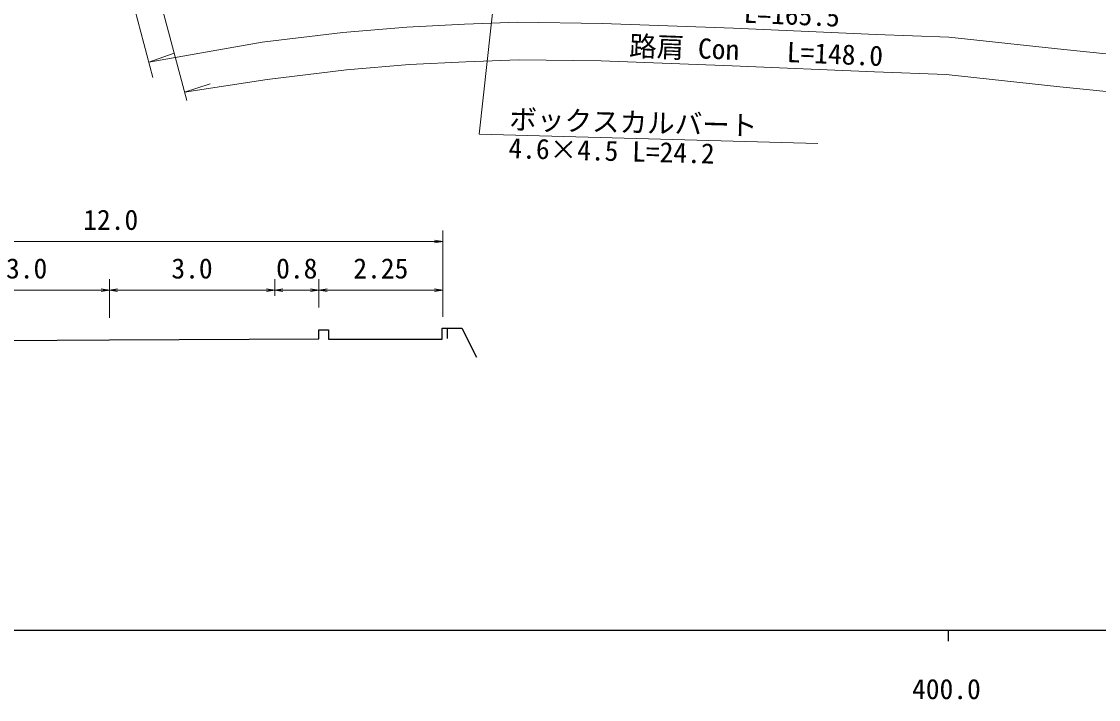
# Model space of a CAD drawing. Units: millimetres at full size, sheet at 1:1000, with parts at other scales. Extents: x 40000 to 680000, y 20000 to 380000.
# Drawn here: x 383957 to 481634, y 198715 to 260226 of the extents above; entities that cross this region are included whole.
import ezdxf
from ezdxf.enums import TextEntityAlignment as Align

# ---------------------------------------------------------------- set-up
doc = ezdxf.new("R2010")
doc.units = ezdxf.units.MM
doc.header["$LTSCALE"] = 1000
for name, color, linetype, lineweight in [('M-BGD', 7, 'Continuous', 25), ('M-STR-HTXT', 7, 'Continuous', 13), ('M-TTL-BAND', 7, 'Continuous', 25)]:
    doc.layers.add(name, color=color, linetype=linetype, lineweight=lineweight)
doc.styles.add('ＭＳ ゴシック', font='')
doc.styles.get('ＭＳ ゴシック').set_extended_font_data('MS Gothic')

# ---------------------------------------------------------------- blocks, each defined once
blk = doc.blocks.new('open_arrow')
at = {"color": 0, "linetype": 'Continuous', "lineweight": -2}
blk.add_lwpolyline([(7.5, 1.25), (0, 0), (7.5, -1.25)], dxfattribs=at)

msp = doc.modelspace()

# ---------------------------------------------------------------- linework, layer by layer
at = {"layer": 'M-BGD'}
msp.add_line((422577, 231461), (422577, 232392), dxfattribs=at)
for points in [[(410921, 231432), (410921, 232267), (411802, 232267), (411802, 231401), (422104, 231401), (422104, 232392), (422577, 232392), (423892, 232392), (425223, 229774)], [(372921, 231226), (391921, 231347), (410921, 231432)]]:
    msp.add_lwpolyline(points, dxfattribs=at)
at = {"layer": 'M-STR-HTXT'}
for p, q in [((395858, 255141), (387529, 286849)), ((394494, 269719), (398936, 253066)), ((395489, 256548), (397811, 257344)), ((398733, 253829), (401071, 254576)), ((422171, 234391), (422171, 241273)), ((422171, 240273), (361921, 240273)), ((391921, 233347), (391921, 236860)), ((406921, 235347), (406921, 236860)), ((410921, 234267), (410921, 236860)), ((422171, 233432), (422171, 236860)), ((376921, 235860), (391921, 235860)), ((391921, 235860), (406921, 235860)), ((406921, 235860), (410921, 235860)), ((410921, 235860), (422171, 235860))]:
    msp.add_line(p, q, dxfattribs=at)
for points in [[(456186, 249161), (425470, 249991), (430419, 295099)], [(395489, 256548), (405779, 258348), (413090, 259222), (418913, 259714), (424121, 259974), (428977, 260153), (436615, 260054), (448537, 259610), (461458, 259061), (468056, 258802), (478491, 257688), (543770, 250998)], [(398733, 253829), (406239, 254978), (413436, 255839), (419141, 256322), (424269, 256577), (429017, 256752), (436529, 256655), (448401, 256213), (461319, 255663), (467809, 255409), (478140, 254306), (524778, 249606)]]:
    msp.add_lwpolyline(points, dxfattribs=at)
at = {"layer": 'M-TTL-BAND'}
for p, q in [((40000, 205000), (579000, 205000)), ((468000, 205000), (468000, 204000))]:
    msp.add_line(p, q, dxfattribs=at)

# ---------------------------------------------------------------- block references
at = {"layer": 'M-STR-HTXT', "xscale": 100, "yscale": 100, "rotation": 180}
for p in [(422171, 240273), (391921, 235860), (406921, 235860), (410921, 235860), (422171, 235860)]:
    msp.add_blockref('open_arrow', p, dxfattribs=at)
at = {"layer": 'M-STR-HTXT', "xscale": 100, "yscale": 100}
for p in [(391921, 235860), (406921, 235860), (410921, 235860)]:
    msp.add_blockref('open_arrow', p, dxfattribs=at)

# ---------------------------------------------------------------- texts
at = {"layer": 'M-STR-HTXT', "style": 'ＭＳ ゴシック'}
for s, rotation, p in [('L=165.5', 357.565, (449399, 259573)), ('路肩 Con', 357.868, (439019, 256562)), ('L=148.0', 357.565, (453311, 256004)), ('ボックスカルバート', 358.453, (428166, 249918)), ('4.6×4.5 L=24.2', 358.453, (428085, 247284))]:
    msp.add_text(s, height=1833, rotation=rotation, dxfattribs=at).set_placement(p, align=Align.BOTTOM_LEFT)
for s, p in [('12.0', (392046, 240773)), ('3.0', (384421, 236360)), ('3.0', (399421, 236360)), ('0.8', (408921, 236360)), ('2.25', (416546, 236360))]:
    msp.add_text(s, height=1833, dxfattribs=at).set_placement(p, align=Align.BOTTOM_CENTER)
at = {"layer": 'M-TTL-BAND', "style": 'ＭＳ ゴシック'}
msp.add_text('400.0', height=1833, dxfattribs=at).set_placement((467844, 198195), align=Align.BOTTOM_CENTER)

doc.saveas('drawing.dxf')
